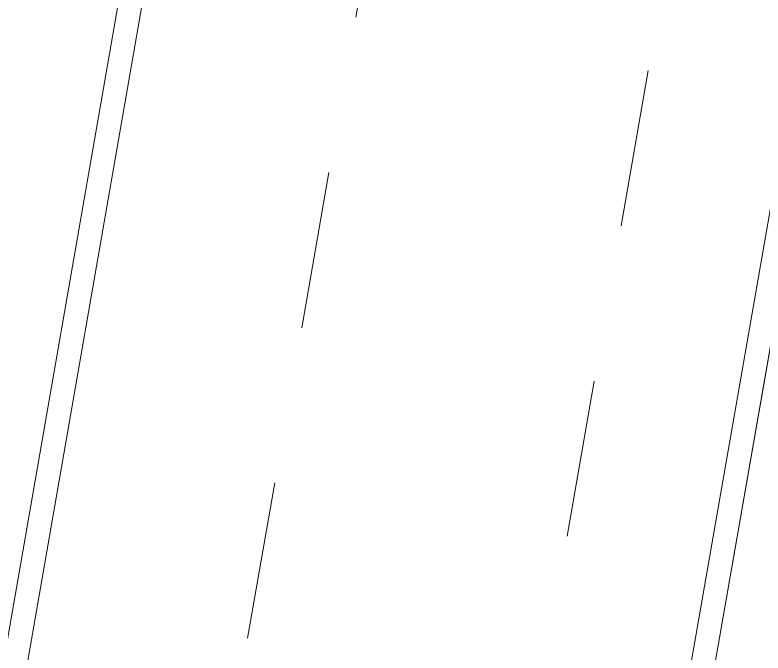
# Model space of a CAD drawing. Header units: metres. Extents: x -1150 to -1098, y 3 to 550.
# Drawn here: x -1136.3431 to -1135.8682, y 542.0296 to 542.4346 of the extents above; entities that cross this region are included whole.
import ezdxf

# ---------------------------------------------------------------- set-up
doc = ezdxf.new("R2010")
doc.units = ezdxf.units.M
doc.linetypes.add('Dot_Section Line', pattern=[0.02, 0, -0.02])
doc.linetypes.add('JacobsDash', pattern=[0.0045, 0.003, -0.0015])
doc.layers.add('A-FLOR-HDLN', color=7, linetype='JacobsDash', lineweight=18)
doc.layers.add('A-WALL', color=7, linetype='Continuous', lineweight=50)
doc.layers.add('G-ANNO-SYMB', color=7, linetype='Continuous', lineweight=35, true_color=0x0080ff)

# ---------------------------------------------------------------- blocks, each defined once
blk = doc.blocks.new('North_Wall - North_Wall-6845343-DRG-2873131 - DECK REINFORCEMENT PLAN')
at = {"layer": 'A-WALL', "color": 252, "lineweight": 13, "true_color": 0x888888}
for p, q in [((200.8685, 1234.72408), (233.84215, 1237.6089)), ((233.84602, 1237.59418), (200.86981, 1234.70914)), ((221.13428, 1236.06546), (233.93948, 1237.18577)), ((233.94116, 1237.17086), (221.14138, 1236.05103)), ((233.94117, 1237.17079), (221.14141, 1236.05096))]:
    blk.add_line(p, q, dxfattribs=at)

msp = doc.modelspace()

# ---------------------------------------------------------------- linework, layer by layer
at = {"layer": 'A-FLOR-HDLN', "lineweight": 13}
msp.add_line((-1141.79076, 509.92281), (-1135.87588, 543.87284), dxfattribs=at)
at = {"layer": 'G-ANNO-SYMB', "color": 7, "linetype": 'Dot_Section Line', "lineweight": 9, "true_color": 0xffffff}
msp.add_line((-1134.80835, 548.90133), (-1142.31768, 505.79957), dxfattribs=at)

# ---------------------------------------------------------------- block references
at = {"layer": 'A-WALL', "color": 252, "lineweight": 13, "true_color": 0x888888, "rotation": 75.11694444444437}
msp.add_blockref('North_Wall - North_Wall-6845343-DRG-2873131 - DECK REINFORCEMENT PLAN', (0, 0), dxfattribs=at)

doc.saveas('drawing.dxf')
